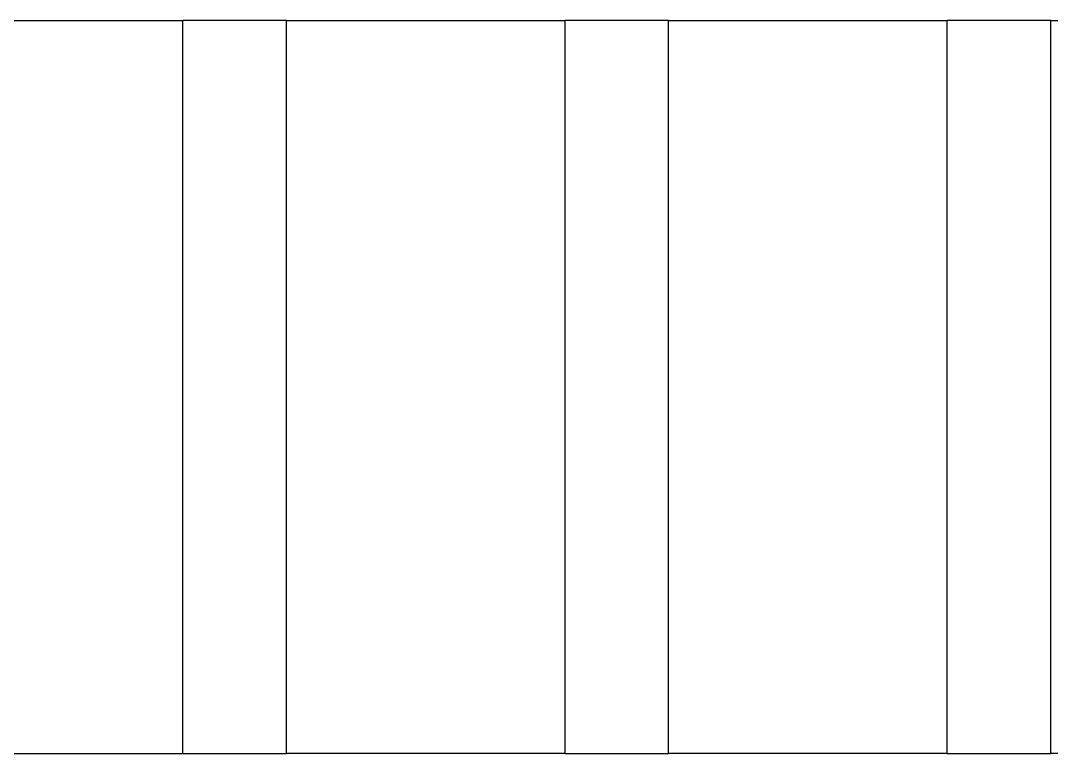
# Model space of a CAD drawing. Extents: x 396092 to 455492, y 17293 to 132793.
# Drawn here: x 416092.7 to 416289.6, y 60901 to 61041 of the extents above; entities that cross this region are included whole.
import ezdxf

# ---------------------------------------------------------------- set-up
doc = ezdxf.new("R2010")
doc.units = 0
doc.header["$LTSCALE"] = 1000
doc.header["$MEASUREMENT"] = 0
doc.layers.add('MU', color=34, linetype='Continuous')

msp = doc.modelspace()

# ---------------------------------------------------------------- linework, layer by layer
at = {"layer": 'MU', "color": 37}
for p, q in [((416070.51, 61040.95), (416123.73, 61040.95)), ((416143.51, 61040.95), (416123.73, 61040.95)), ((416123.73, 60900.95), (416123.73, 61040.95)), ((416143.51, 60900.95), (416143.51, 61040.95)), ((416143.51, 61040.95), (416196.73, 61040.95)), ((416216.51, 61040.95), (416196.73, 61040.95)), ((416196.73, 60900.95), (416196.73, 61040.95)), ((416216.51, 60900.95), (416216.51, 61040.95)), ((416216.51, 61040.95), (416269.73, 61040.95)), ((416289.51, 61040.95), (416269.73, 61040.95)), ((416269.73, 60900.95), (416269.73, 61040.95)), ((416289.51, 60900.95), (416289.51, 61040.95)), ((416289.51, 61040.95), (416388.63, 61040.95)), ((416070.51, 60900.95), (416123.73, 60900.95)), ((416123.73, 60900.95), (416143.51, 60900.95)), ((416196.73, 60900.95), (416143.51, 60900.95)), ((416196.73, 60900.95), (416216.51, 60900.95)), ((416269.73, 60900.95), (416216.51, 60900.95)), ((416269.73, 60900.95), (416289.51, 60900.95)), ((416388.63, 60900.95), (416289.51, 60900.95))]:
    msp.add_line(p, q, dxfattribs=at)

doc.saveas('drawing.dxf')
